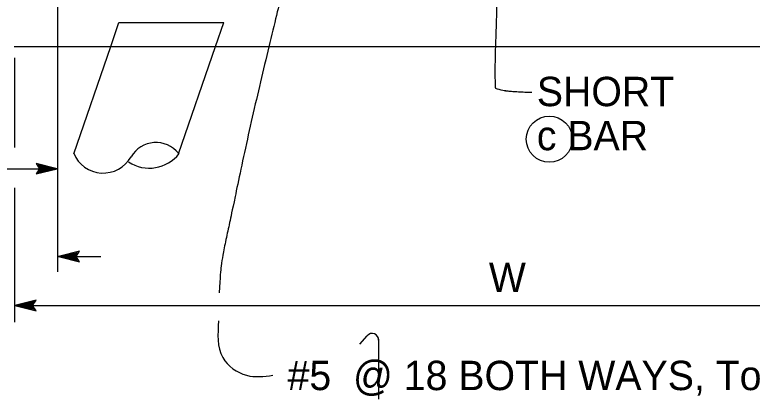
# Model space of a CAD drawing. Extents: x 0 to 2.83, y 0 to 1.83.
# Drawn here: x 0.3522 to 0.6453, y 0.4004 to 0.5532 of the extents above; entities that cross this region are included whole.
import ezdxf

# ---------------------------------------------------------------- set-up
doc = ezdxf.new("R2010")
doc.units = 0
for name, color, linetype in [('212 Leaders and Dim Lines', 7, 'Continuous'), ('214 Text and Titles', 7, 'Continuous'), ('216 Rebar', 7, 'Continuous'), ('240 Concrete', 7, 'Continuous'), ('242 Concrete', 7, 'Continuous')]:
    doc.layers.add(name, color=color, linetype=linetype)

msp = doc.modelspace()

# ---------------------------------------------------------------- linework, layer by layer
at = {"layer": '212 Leaders and Dim Lines'}
for p, q in [((0.369330496092147, 0.4511001941740166), (0.369330496092147, 0.5774757310825508)), ((0.35219941970325813, 0.5004754101878414), (0.35219941970325813, 0.5360542825999142)), ((0.3275061497710687, 0.49202250872532655), (0.36906170532662425, 0.49202250872532655)), ((0.35219941970325813, 0.43108321472971617), (0.35219941970325813, 0.48446182661650605)), ((0.36950436965714145, 0.45708599241742204), (0.3863142863394912, 0.45708599241742204)), ((0.35219941970325813, 0.4376921746567939), (0.7616985518066531, 0.4376921746567939))]:
    msp.add_line(p, q, dxfattribs=at)
for points in [[(0.36906170532662425, 0.49202250872532655), (0.36062420532662426, 0.49413535594754876), (0.3620252469932909, 0.49202250872532655), (0.36062420532662426, 0.4899105295586599), (0.36906170532662425, 0.49202250872532655)], [(0.36756344143773534, 0.49202250872532655), (0.3614462539377354, 0.4935563628919932), (0.36246448310440205, 0.49202250872532655), (0.3614462539377354, 0.49048952261421547), (0.36756344143773534, 0.49202250872532655)], [(0.3663073650488465, 0.49202250872532655), (0.3621406983821798, 0.4930702517808821), (0.36283514282662427, 0.49202250872532655), (0.3621406983821798, 0.49097563372532654), (0.3663073650488465, 0.49202250872532655)], [(0.3652717747710687, 0.49202250872532655), (0.3627075386599576, 0.49267094622532653), (0.36313028171551315, 0.49202250872532655), (0.3627075386599576, 0.4913749392808821), (0.3652717747710687, 0.49202250872532655)], [(0.36520493449329094, 0.4917594878919932), (0.36331517754884646, 0.4922369184475488), (0.36345580254884646, 0.49202250872532655), (0.36331517754884646, 0.4918089670586599), (0.36520493449329094, 0.49228639761421544)], [(0.36950436965714145, 0.45708599241742204), (0.37794186965714144, 0.4549731451951997), (0.3765416960460303, 0.45708599241742204), (0.37794186965714144, 0.4591979715840887), (0.36950436965714145, 0.45708599241742204)], [(0.3710035016015859, 0.45708599241742204), (0.3771198210460303, 0.45555213825075536), (0.37610159187936365, 0.45708599241742204), (0.3771198210460303, 0.4586189785285331), (0.3710035016015859, 0.45708599241742204)], [(0.3722587099349192, 0.45708599241742204), (0.37642537660158587, 0.4560382493618665), (0.37573093215714143, 0.45708599241742204), (0.37642537660158587, 0.45813286741742204), (0.3722587099349192, 0.45708599241742204)], [(0.37329516826825254, 0.45708599241742204), (0.3758585363238081, 0.456437554917422), (0.37543579326825255, 0.45708599241742204), (0.3758585363238081, 0.4577335618618665), (0.37329516826825254, 0.45708599241742204)], [(0.37336114049047475, 0.45734901325075533), (0.37525089743491924, 0.4568715826951998), (0.37511027243491923, 0.45708599241742204), (0.37525089743491924, 0.4572995340840887), (0.37336114049047475, 0.45682210352853314)], [(0.35219941970325813, 0.4376921746567939), (0.3606369197032581, 0.4355793274345717), (0.359236746092147, 0.4376921746567939), (0.3606369197032581, 0.43980415382346055), (0.35219941970325813, 0.4376921746567939)], [(0.3536985516477026, 0.4376921746567939), (0.35981487109214705, 0.4361583204901272), (0.3587966419254804, 0.4376921746567939), (0.35981487109214705, 0.43922602882346057), (0.3536985516477026, 0.4376921746567939)], [(0.3549537599810359, 0.4376921746567939), (0.3591204266477026, 0.43664443160123834), (0.35842598220325816, 0.4376921746567939), (0.3591204266477026, 0.43873991771234944), (0.3549537599810359, 0.4376921746567939)], [(0.3559902183143693, 0.4376921746567939), (0.3585535863699248, 0.4370437371567939), (0.35813084331436923, 0.4376921746567939), (0.3585535863699248, 0.4383406121567939), (0.3559902183143693, 0.4376921746567939)], [(0.3560561905365915, 0.43795519549012724), (0.3579459474810359, 0.4374777649345717), (0.357807058592147, 0.4376921746567939), (0.3579459474810359, 0.4379065843790161), (0.3560561905365915, 0.43742915382346054)]]:
    msp.add_lwpolyline(points, dxfattribs=at)
for points, degree in [([(0.5576285507438038, 0.5222321711768361), (0.5442013568073655, 0.5226270886369839), (0.5426216869137901, 0.5253915109374947), (0.5453861092143006, 0.5956868204068372), (0.544991191727661, 0.6000309125744312)], 2), ([(0.4903112291636991, 0.580737234467774), (0.48877554494613445, 0.580737234467774), (0.48723986070207803, 0.580737234467774), (0.48570417648451336, 0.580737234467774), (0.47997463127706375, 0.580737234467774), (0.4743000867022375, 0.5809436666993045), (0.4687654616253053, 0.5778167663922543), (0.4625051040087758, 0.5742798485858062), (0.45978676974399174, 0.5677737047488919), (0.4582517765375394, 0.5614621451534487), (0.45143916376210996, 0.5334501569954782), (0.4448768186859322, 0.5055086727669776), (0.4389766872232139, 0.4773526644778113), (0.4375616495614659, 0.47059996544414595), (0.43604243344421734, 0.46387077848478986), (0.4347619707263911, 0.45709136876150797), (0.43418562750929934, 0.4540399196409497), (0.43375117920129636, 0.4492362836254633), (0.4334586257758904, 0.44268046071504863)], 3)]:
    msp.add_open_spline(points, degree=degree, dxfattribs=at)
msp.add_spline([(0.43315711140612334, 0.4315220476891978), (0.4348880319068897, 0.4169458456996877), (0.4442335297538512, 0.40993672230784356), (0.4547472148416171, 0.40993672230784356)], degree=3, dxfattribs=at)
at = {"layer": '214 Text and Titles'}
msp.add_circle((0.5646126062744604, 0.5037250742108482), 0.009166849985009199, dxfattribs=at)
at = {"layer": '216 Rebar'}
for p, q in [((0.4893378092224391, 0.4222784412109659), (0.49225962564915404, 0.42567015994983937)), ((0.496786383441123, 0.4242766543151477), (0.496786383441123, 0.40042644933249233))]:
    msp.add_line(p, q, dxfattribs=at)
msp.add_arc((0.49421173532098, 0.4239892326901092), 0.0025762703969541374, 357.1411194444445, 140.1402833333334, dxfattribs=at)
at = {"layer": '240 Concrete'}
msp.add_line((0.3519884822032581, 0.5406223700568492), (0.7617133087510976, 0.5406223700568492), dxfattribs=at)
at = {"layer": '242 Concrete'}
for p, q in [((0.39028362109214704, 0.5406223700568492), (0.3935471976166736, 0.5501004950674458)), ((0.3935471976166736, 0.5501004950674458), (0.4352138642833403, 0.5501004950674458)), ((0.4319502877588137, 0.5406223700568492), (0.4352138642833403, 0.5501004950674458)), ((0.37558105769100314, 0.49792297801099), (0.39028362109214704, 0.5406223700568492)), ((0.41722973944504615, 0.49787074600589004), (0.4319502877588137, 0.5406223700568492))]:
    msp.add_line(p, q, dxfattribs=at)
for centre, radius, start, end in [((0.40829910992009494, 0.4909317562120844), 0.01148928324356799, 38.844791666666666, 149.46335833333333), ((0.3873232070329759, 0.5029775959277657), 0.012700860384886214, 202.39849722222223, 330.7378555555556), ((0.4056343514526375, 0.5071877805414607), 0.01495895351731692, 236.49164722222224, 322.22811666666666)]:
    msp.add_arc(centre, radius, start, end, dxfattribs=at)

# ---------------------------------------------------------------- texts
at = {"layer": '212 Leaders and Dim Lines'}
msp.add_text('W', height=0.011666666666666665, dxfattribs=at).set_placement((0.5405815972222222, 0.44304947916666665))
at = {"layer": '214 Text and Titles'}
for s, p in [('SHORT', (0.5596493055555555, 0.5168550347222222)), ('c BAR', (0.5596493055555555, 0.4993550347222222)), ('#5  @ 18 BOTH WAYS, Tot 3 ROWS', (0.4605737847222222, 0.40404687499999997))]:
    msp.add_text(s, height=0.011666666666666665, dxfattribs=at).set_placement(p)

doc.saveas('drawing.dxf')
